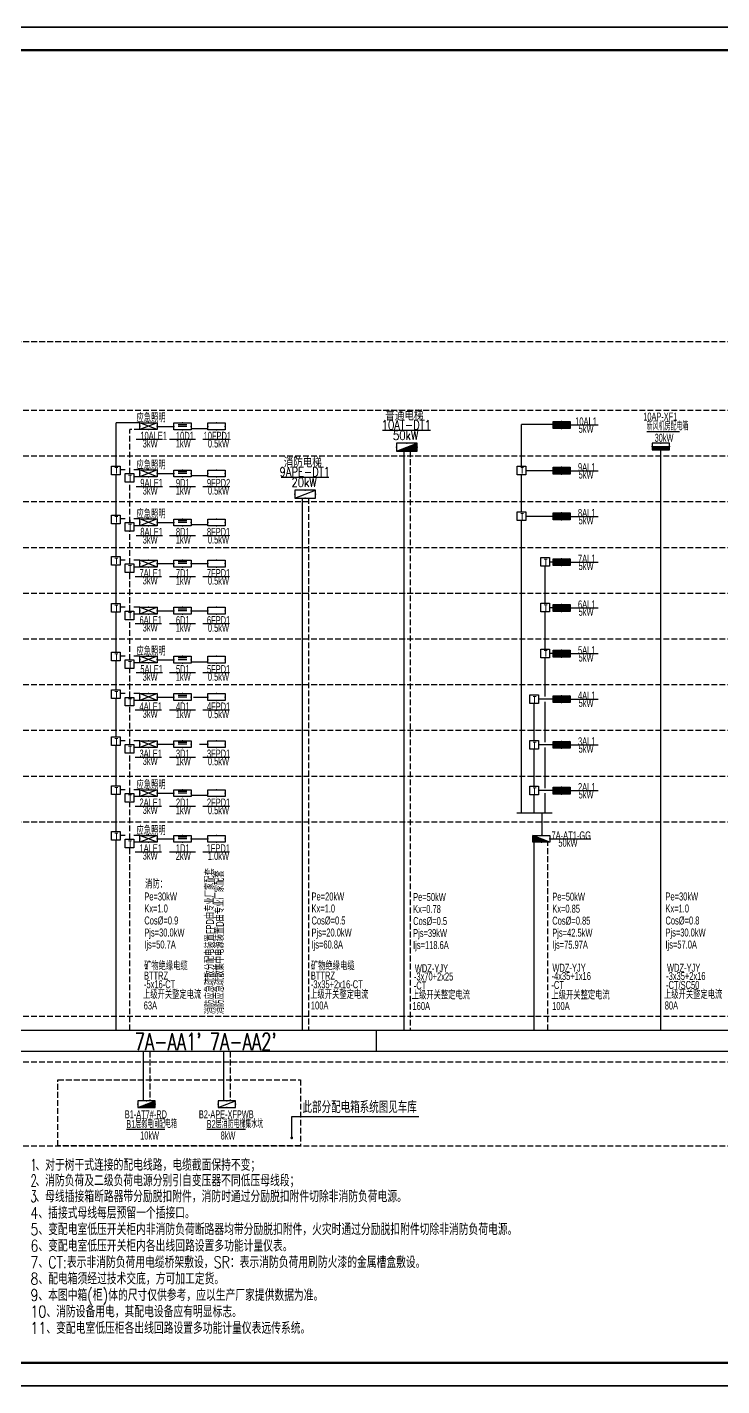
# Model space of a CAD drawing. Extents: x -127004 to 341119, y -13158 to 456864.
# Drawn here: x 171433 to 201813, y 246361 to 305761 of the extents above; entities that cross this region are included whole.
import ezdxf
from ezdxf.enums import TextEntityAlignment as Align

# ---------------------------------------------------------------- set-up
doc = ezdxf.new("R2010")
doc.units = 0
doc.header["$LTSCALE"] = 1000
doc.linetypes.add('DASH', pattern=[0.35, 0.25, -0.1])
doc.layers.get('0').update_dxf_attribs({"linetype": 'CONTINUOUS'})
for name, color, linetype in [('DIM-箱柜', 3, 'CONTINUOUS'), ('EL-SYSTEM', 4, 'CONTINUOUS'), ('ELEC-text', 7, 'CONTINUOUS'), ('EQUIP-箱柜', 3, 'CONTINUOUS'), ('TEL_TEXT', 3, 'CONTINUOUS'), ('TEL_TITLE', 7, 'CONTINUOUS'), ('WIRE-照明', 1, 'CONTINUOUS'), ('内审意见修改', 2, 'CONTINUOUS')]:
    doc.layers.add(name, color=color, linetype=linetype)
doc.layers.add('内审要求修改2.10', color=6, linetype='CONTINUOUS', plot=False)
doc.styles.add('_COMPLEX', font='ros.shx', dxfattribs={"width": 0.6, "bigfont": 'jd.shx'})
doc.styles.add('_HZTXT', font='ROMANS2', dxfattribs={"width": 0.8, "bigfont": 'HZDF2'})
doc.styles.add('_TCH_LABEL', font='COMPLEX', dxfattribs={"bigfont": 'GBCBIG'})
doc.styles.add('_TEL_DIM', font='ROMANS2', dxfattribs={"width": 0.8, "height": 3.5, "bigfont": 'HZDF2'})
doc.styles.add('EL-STANDARD', font='ROMANS2', dxfattribs={"width": 0.7, "bigfont": 'HZDF2'})
doc.styles.add('JD', font='ros.shx', dxfattribs={"width": 0.8, "height": 600, "bigfont": 'hztxt.shx'})

# ---------------------------------------------------------------- blocks, each defined once
blk = doc.blocks.new('SADF AGF AERG AER GER')
at = {"layer": 'DIM-箱柜'}
blk.add_lwpolyline([(-462150, -1228514), (-378050, -1228514), (-378050, -1287914), (-462150, -1287914)], close=True, dxfattribs=at)
blk = doc.blocks.new('A$C6873132B')
at = {"layer": 'DIM-箱柜'}
blk.add_blockref('SADF AGF AERG AER GER', (378050, 1287914), dxfattribs=at)
blk = doc.blocks.new('$equip$00001424')
for p, q in [((-0.75, 0), (0.75, 0.6)), ((-0.75, 0.6), (0.75, 0)), ((0.75, 0.6), (-0.75, 0.6)), ((-0.75, 0.6), (-0.75, 0)), ((-0.75, 0), (0.75, 0)), ((0.75, 0), (0.75, 0.6))]:
    blk.add_line(p, q)
for p in [(-0.75, 0.3), (0, 0.6), (0, 0), (0.75, 0.3)]:
    blk.add_point(p)
at = {"style": '_TCH_LABEL', "flags": 9}
blk.add_attdef('A', (0, 0), '', height=0.00002, dxfattribs=at)
blk = doc.blocks.new('$equip$00001426')
for p, q in [((0.75, 0.6), (-0.75, 0.6)), ((-0.75, 0.6), (-0.75, 0)), ((-0.75, 0), (0.75, 0)), ((-0.38, 0.45), (0.38, 0.45)), ((0.75, 0), (0.75, 0.6))]:
    blk.add_line(p, q)
at = {"linetype": 'DASH'}
blk.add_line((-0.38, 0.3), (0.38, 0.3), dxfattribs=at)
for p in [(-0.75, 0.3), (0, 0.6), (0, 0), (0.75, 0.3)]:
    blk.add_point(p)
at = {"style": '_TCH_LABEL', "flags": 9}
blk.add_attdef('A', (0, 0), '', height=0.00002, dxfattribs=at)
blk = doc.blocks.new('$equip$00001413')
for p, q in [((0.75, 0.6), (-0.75, 0.6)), ((-0.75, 0.6), (-0.75, 0)), ((-0.75, 0), (0.75, 0)), ((0.75, 0), (0.75, 0.6))]:
    blk.add_line(p, q)
for p in [(-0.75, 0.3), (0, 0.6), (0, 0), (0.75, 0.3)]:
    blk.add_point(p)
at = {"style": '_TCH_LABEL', "flags": 9}
blk.add_attdef('A', (0, 0), '', height=0.00002, dxfattribs=at)
blk = doc.blocks.new('A$C2D144AE6')
at = {"layer": 'EQUIP-箱柜'}
blk.add_lwpolyline([(0, 378), (378, 378), (378, 0), (0, 0)], close=True, dxfattribs=at)
at = {"layer": 'EQUIP-箱柜', "style": 'EL-STANDARD', "width": 0.7}
blk.add_text('T', height=262, dxfattribs=at).set_placement((138, 46))
blk = doc.blocks.new('*X4')
at = {"color": 0}
for p, q in [((-250, 33), (-183, 100)), ((-250, 68), (-218, 100)), ((-247, 0), (-147, 100)), ((-212, 0), (-112, 100)), ((-177, 0), (-77, 100)), ((-141, 0), (-41, 100)), ((-106, 0), (-6, 100)), ((-71, 0), (29, 100)), ((-35, 0), (65, 100)), ((0, 0), (100, 100)), ((35, 0), (135, 100)), ((71, 0), (171, 100)), ((106, 0), (206, 100)), ((141, 0), (241, 100)), ((177, 0), (250, 73)), ((212, 0), (250, 38)), ((247, 0), (250, 3))]:
    blk.add_line(p, q, dxfattribs=at)
blk = doc.blocks.new('$equip$00001414')
for p, q in [((0.75, 0.6), (-0.75, 0.6)), ((-0.75, 0.6), (-0.75, 0)), ((-0.75, 0.3), (0.75, 0.3)), ((-0.75, 0), (0.75, 0)), ((0.75, 0), (0.75, 0.6))]:
    blk.add_line(p, q)
at = {"const_width": 0.3}
blk.add_lwpolyline([(-0.75, 0.15), (0.75, 0.15)], dxfattribs=at)
for p in [(-0.75, 0.3), (0, 0.6), (0, 0), (0.75, 0.3)]:
    blk.add_point(p)
at = {"xscale": 0.00300000000061118, "yscale": 0.00300000000061118, "zscale": 0.00300000000061118}
blk.add_blockref('*X4', (0, 0), dxfattribs=at)
at = {"style": '_TCH_LABEL', "flags": 9}
blk.add_attdef('A', (0, 0), '', height=0.00002, dxfattribs=at)
blk = doc.blocks.new('*X33')
at = {"color": 0}
for p, q in [((-247, 0), (-246, 2)), ((-212, 0), (-187, 25)), ((-177, 0), (-128, 49)), ((-141, 0), (-69, 72)), ((-106, 0), (-10, 96)), ((-71, 0), (49, 120)), ((-35, 0), (108, 143)), ((0, 0), (167, 167)), ((35, 0), (226, 190)), ((71, 0), (250, 179)), ((106, 0), (250, 144)), ((141, 0), (250, 109)), ((177, 0), (250, 73)), ((212, 0), (250, 38)), ((247, 0), (250, 3))]:
    blk.add_line(p, q, dxfattribs=at)
blk = doc.blocks.new('$equip$00001425')
for p, q in [((-0.75, 0), (0.75, 0.6)), ((0.75, 0.6), (-0.75, 0.6)), ((-0.75, 0.6), (-0.75, 0)), ((-0.75, 0), (0.75, 0)), ((0.75, 0), (0.75, 0.6))]:
    blk.add_line(p, q)
for p in [(-0.75, 0.3), (0, 0.6), (0, 0), (0.75, 0.3)]:
    blk.add_point(p)
blk.add_solid([(-0.75, 0), (0.75, 0), (0.75, 0.6)])
at = {"xscale": 0.00300000000061118, "yscale": 0.00300000000061118, "zscale": 0.00300000000061118}
blk.add_blockref('*X33', (0, 0), dxfattribs=at)
at = {"style": '_TCH_LABEL', "flags": 9}
blk.add_attdef('A', (0, 0), '', height=0.00002, dxfattribs=at)
blk = doc.blocks.new('*X6')
at = {"color": 0}
for p, q in [((-250, 33), (-83, 200)), ((-250, 68), (-118, 200)), ((-250, 104), (-154, 200)), ((-250, 139), (-189, 200)), ((-250, 174), (-224, 200)), ((-247, 0), (-47, 200)), ((-212, 0), (-12, 200)), ((-177, 0), (23, 200)), ((-141, 0), (59, 200)), ((-106, 0), (94, 200)), ((-71, 0), (129, 200)), ((-35, 0), (165, 200)), ((0, 0), (200, 200)), ((35, 0), (235, 200)), ((71, 0), (250, 179)), ((106, 0), (250, 144)), ((141, 0), (250, 109)), ((177, 0), (250, 73)), ((212, 0), (250, 38)), ((247, 0), (250, 3))]:
    blk.add_line(p, q, dxfattribs=at)
blk = doc.blocks.new('$equip$00001421')
for p, q in [((0.75, 0.6), (-0.75, 0.6)), ((-0.75, 0.6), (-0.75, 0)), ((-0.75, 0), (0.75, 0)), ((0.75, 0), (0.75, 0.6))]:
    blk.add_line(p, q)
at = {"const_width": 0.6}
blk.add_lwpolyline([(-0.75, 0.3), (0.75, 0.3)], dxfattribs=at)
for p in [(-0.75, 0.3), (0, 0.6), (0, 0), (0.75, 0.3)]:
    blk.add_point(p)
at = {"xscale": 0.00300000000061118, "yscale": 0.00300000000061118, "zscale": 0.00300000000061118}
blk.add_blockref('*X6', (0, 0), dxfattribs=at)
at = {"style": '_TCH_LABEL', "flags": 9}
blk.add_attdef('A', (0, 0), '', height=0.00002, dxfattribs=at)
blk = doc.blocks.new('$equip$00001416')
for p, q in [((0.75, 0.6), (-0.75, 0.6)), ((-0.75, 0), (0.75, 0.6)), ((-0.75, 0.6), (-0.75, 0)), ((-0.75, 0), (0.75, 0)), ((0.75, 0), (0.75, 0.6))]:
    blk.add_line(p, q)
for p in [(-0.75, 0.3), (0, 0.6), (0, 0), (0.75, 0.3)]:
    blk.add_point(p)
at = {"style": '_TCH_LABEL', "flags": 9}
blk.add_attdef('A', (0, 0), '', height=0.00002, dxfattribs=at)

msp = doc.modelspace()

# ---------------------------------------------------------------- linework, layer by layer
msp.add_line((186699, 261912), (186699, 260972))
at = {"layer": 'DIM-箱柜'}
for p, q in [((183006, 257201), (183006, 258129)), ((183006, 258129), (188560, 258129))]:
    msp.add_line(p, q, dxfattribs=at)
at = {"layer": 'DIM-箱柜', "const_width": 60}
msp.add_lwpolyline([(183006, 257171, 1), (183006, 257231, 1)], format="xyb", close=True, dxfattribs=at)
at = {"layer": 'EL-SYSTEM'}
msp.add_line((199146, 261912), (199146, 287277), dxfattribs=at)
at = {"layer": 'ELEC-text', "color": 252, "linetype": 'DASH'}
for p, q in [((150964, 292019), (221844, 292019)), ((150958, 289019), (221104, 289019)), ((150958, 287019), (221104, 287019)), ((150958, 285019), (221104, 285019)), ((150961, 283019), (221104, 283019)), ((150958, 281019), (221104, 281019)), ((150958, 279019), (221104, 279019)), ((150958, 277019), (221104, 277019)), ((150959, 277019), (221104, 277019)), ((150961, 275019), (221104, 275019)), ((150961, 273019), (221104, 273019)), ((150964, 271019), (221104, 271019)), ((150961, 262519), (221104, 262519)), ((150961, 260519), (221844, 260519)), ((150961, 256857), (221844, 256857))]:
    msp.add_line(p, q, dxfattribs=at)
at = {"layer": 'ELEC-text'}
for p, q in [((186979, 288147), (189077, 288147)), ((182535, 286094), (184633, 286094))]:
    msp.add_line(p, q, dxfattribs=at)
msp.add_lwpolyline([(152830, 261912), (220780, 261912), (220780, 260972), (152830, 260972)], close=True, dxfattribs=at)
at = {"layer": 'ELEC-text', "color": 252, "linetype": 'DASH'}
msp.add_lwpolyline([(172780, 259736), (183392, 259736), (183392, 256857), (172780, 256857)], close=True, dxfattribs=at)
at = {"layer": 'TEL_TEXT', "ltscale": 2}
for p, q in [((195181, 288371), (196401, 288371)), ((176207, 287743), (177355, 287743)), ((177654, 287743), (178801, 287743)), ((179120, 287743), (180268, 287743)), ((195181, 286371), (196401, 286371)), ((176207, 285684), (177355, 285684)), ((177654, 285684), (178801, 285684)), ((179120, 285684), (180268, 285684)), ((195181, 284371), (196401, 284371)), ((176207, 283543), (177355, 283543)), ((177654, 283543), (178801, 283543)), ((179120, 283543), (180268, 283543)), ((195181, 282371), (196401, 282371)), ((176162, 281743), (177310, 281743)), ((177654, 281743), (178801, 281743)), ((179120, 281743), (180268, 281743)), ((195181, 280371), (196401, 280371)), ((176162, 279684), (177310, 279684)), ((177654, 279684), (178801, 279684)), ((179120, 279684), (180268, 279684)), ((195181, 278371), (196401, 278371)), ((176207, 277543), (177355, 277543)), ((177654, 277543), (178801, 277543)), ((179120, 277543), (180268, 277543)), ((195181, 276384), (196401, 276384)), ((176162, 275910), (177310, 275910)), ((177654, 275910), (178801, 275910)), ((179120, 275910), (180268, 275910)), ((176162, 273851), (177310, 273851)), ((177654, 273851), (178801, 273851)), ((179120, 273851), (180268, 273851)), ((195181, 274384), (196401, 274384)), ((195181, 272384), (196401, 272384)), ((176162, 271710), (177310, 271710)), ((177654, 271710), (178801, 271710)), ((179120, 271710), (180268, 271710)), ((194296, 270274), (196090, 270274)), ((176162, 269710), (177310, 269710)), ((177654, 269710), (178801, 269710)), ((179120, 269710), (180268, 269710))]:
    msp.add_line(p, q, dxfattribs=at)
at = {"layer": 'TEL_TEXT', "color": 7}
msp.add_line((198527, 288085), (199955, 288085), dxfattribs=at)
at = {"layer": 'TEL_TITLE'}
msp.add_lwpolyline([(148461, 246361), (232561, 246361), (232561, 305761), (148461, 305761)], close=True, dxfattribs=at)
at = {"layer": 'TEL_TITLE', "const_width": 100}
msp.add_lwpolyline([(150961, 247361), (231561, 247361), (231561, 304761), (150961, 304761)], close=True, dxfattribs=at)
at = {"layer": 'WIRE-照明', "linetype": 'Continuous'}
for p, q in [((175323, 286573), (175323, 288466)), ((176366, 288466), (175323, 288466)), ((177116, 288306), (177851, 288306)), ((178601, 288212), (179336, 288212)), ((187900, 287218), (187900, 261889)), ((175723, 286407), (175501, 286407)), ((176366, 286407), (176101, 286407)), ((175323, 284432), (175323, 286195)), ((177116, 286247), (177851, 286247)), ((178601, 286153), (179336, 286153)), ((183457, 285165), (183457, 261912)), ((175323, 282623), (175323, 284054)), ((175723, 284266), (175501, 284266)), ((176366, 284266), (176101, 284266)), ((177116, 284107), (177851, 284107)), ((178601, 284013), (179336, 284013)), ((175323, 280564), (175323, 282245)), ((175723, 282456), (175501, 282456)), ((176366, 282456), (176101, 282456)), ((177116, 282306), (177851, 282306)), ((178601, 282306), (179336, 282306)), ((175723, 280397), (175501, 280397)), ((176366, 280397), (176101, 280397)), ((175323, 278432), (175323, 280186)), ((177116, 280247), (177851, 280247)), ((178601, 280247), (179336, 280247)), ((175323, 276790), (175323, 278054)), ((175723, 278266), (175501, 278266)), ((176366, 278266), (176101, 278266)), ((177116, 278107), (177851, 278107)), ((178601, 278013), (179336, 278013)), ((175323, 274731), (175323, 276412)), ((175723, 276623), (175501, 276623)), ((176366, 276623), (176101, 276623)), ((177116, 276473), (177851, 276473)), ((178708, 276473), (179336, 276473)), ((175723, 274565), (175501, 274565)), ((176366, 274565), (176101, 274565)), ((175323, 272590), (175323, 274353)), ((177116, 274415), (177851, 274415)), ((178968, 274415), (179336, 274415)), ((175323, 270590), (175323, 272212)), ((175723, 272424), (175501, 272424)), ((176366, 272424), (176101, 272424)), ((177116, 272274), (177851, 272274)), ((178601, 272180), (179336, 272180)), ((175723, 270424), (175501, 270424)), ((176366, 270424), (176101, 270424)), ((177116, 270274), (177851, 270274)), ((178601, 270274), (179336, 270274)), ((175323, 261912), (175323, 270212)), ((193603, 261912), (193603, 270195)), ((176506, 260972), (176506, 258824)), ((180023, 260972), (180023, 258824))]:
    msp.add_line(p, q, dxfattribs=at)
at = {"layer": 'WIRE-照明', "color": 6, "linetype": 'DASH'}
for p, q in [((175929, 286245), (175929, 288166)), ((176366, 288166), (175929, 288166)), ((188185, 287218), (188185, 261889)), ((175929, 284104), (175929, 285867)), ((176366, 286107), (176101, 286107)), ((183741, 285165), (183741, 261912)), ((175929, 284229), (175929, 284126)), ((176366, 283966), (176101, 283966)), ((175929, 282294), (175929, 283726)), ((176366, 282156), (176101, 282156)), ((175929, 280235), (175929, 281916)), ((175929, 278104), (175929, 279857)), ((176366, 280097), (176101, 280097)), ((175929, 276461), (175929, 277726)), ((176366, 277966), (176101, 277966)), ((176366, 276323), (176101, 276323)), ((175929, 274402), (175929, 276083)), ((175929, 272262), (175929, 274024)), ((176366, 274265), (176101, 274265)), ((176366, 272124), (176101, 272124)), ((175929, 270262), (175929, 271884)), ((175929, 261912), (175929, 269884)), ((176366, 270124), (176101, 270124)), ((194203, 261912), (194203, 270124)), ((176800, 260972), (176800, 258824)), ((180316, 260972), (180316, 258824))]:
    msp.add_line(p, q, dxfattribs=at)
at = {"layer": 'WIRE-照明', "color": 1}
for p, q in [((193058, 286573), (193058, 288384)), ((194431, 288384), (193058, 288384)), ((194444, 286371), (193247, 286371)), ((193247, 284384), (194452, 284384)), ((194431, 282371), (194280, 282371)), ((194431, 280371), (194280, 280371)), ((194431, 278371), (194280, 278371)), ((192851, 271407), (194391, 271407)), ((193942, 271407), (193942, 270424))]:
    msp.add_line(p, q, dxfattribs=at)
for points in [[(193058, 284573), (193058, 286195)], [(193058, 271407), (193058, 284195)], [(194092, 280573), (194092, 282195)], [(194092, 278573), (194092, 280195)], [(194092, 276497), (194092, 278195)], [(194431, 276384), (193793, 276384)], [(194092, 274497), (194092, 276272)], [(193604, 274573), (193604, 276195)], [(193604, 272573), (193604, 274195)], [(194431, 274384), (193793, 274384)], [(194092, 272497), (194092, 274272)], [(193604, 271407), (193604, 272195)], [(194431, 272384), (193793, 272384)], [(194092, 271407), (194092, 272272)]]:
    msp.add_lwpolyline(points, dxfattribs=at)
at = {"layer": '内审意见修改', "color": 2}
for p, q in [((175776, 257581), (177458, 257581)), ((179292, 257581), (180975, 257581))]:
    msp.add_line(p, q, dxfattribs=at)

# ---------------------------------------------------------------- block references
at = {"layer": 'DIM-箱柜'}
msp.add_blockref('SADF AGF AERG AER GER', (610611, 1534275), dxfattribs=at)
at = {"layer": 'EQUIP-箱柜'}
for name, p, xscale, yscale, zscale in [('$equip$00001424', (176741, 288166), -500, 500, 500), ('$equip$00001426', (178226, 288156), -500, 500, 500), ('$equip$00001413', (179711, 288156), -500, 500, 500), ('$equip$00001421', (194806, 288221), -500, 500, 500), ('$equip$00001425', (188038, 287218), 600, 600, 600), ('$equip$00001414', (199146, 287277), 500, 500, 500), ('$equip$00001424', (176741, 286107), -500, 500, 500), ('$equip$00001426', (178226, 286097), -500, 500, 500), ('$equip$00001413', (179711, 286097), -500, 500, 500), ('$equip$00001421', (194806, 286221), -500, 500, 500), ('$equip$00001416', (183595, 285165), 600, 600, 600), ('$equip$00001424', (176741, 283966), -500, 500, 500), ('$equip$00001426', (178226, 283957), -500, 500, 500), ('$equip$00001413', (179711, 283957), -500, 500, 500), ('$equip$00001421', (194806, 284221), -500, 500, 500), ('$equip$00001424', (176741, 282156), -500, 500, 500), ('$equip$00001426', (178226, 282156), -500, 500, 500), ('$equip$00001413', (179711, 282156), -500, 500, 500), ('$equip$00001421', (194806, 282221), -500, 500, 500), ('$equip$00001424', (176741, 280097), -500, 500, 500), ('$equip$00001426', (178226, 280097), -500, 500, 500), ('$equip$00001413', (179711, 280097), -500, 500, 500), ('$equip$00001421', (194806, 280221), -500, 500, 500), ('$equip$00001424', (176741, 277966), -500, 500, 500), ('$equip$00001426', (178226, 277957), -500, 500, 500), ('$equip$00001413', (179711, 277957), -500, 500, 500), ('$equip$00001421', (194806, 278221), -500, 500, 500), ('$equip$00001424', (176741, 276323), -500, 500, 500), ('$equip$00001426', (178226, 276323), -500, 500, 500), ('$equip$00001413', (179711, 276323), -500, 500, 500), ('$equip$00001421', (194806, 276234), -500, 500, 500), ('$equip$00001424', (176741, 274265), -500, 500, 500), ('$equip$00001426', (178226, 274265), -500, 500, 500), ('$equip$00001413', (179711, 274265), -500, 500, 500), ('$equip$00001421', (194806, 274234), -500, 500, 500), ('$equip$00001424', (176741, 272124), -500, 500, 500), ('$equip$00001426', (178226, 272124), -500, 500, 500), ('$equip$00001413', (179711, 272124), -500, 500, 500), ('$equip$00001421', (194806, 272234), -500, 500, 500), ('$equip$00001424', (176741, 270124), -500, 500, 500), ('$equip$00001426', (178226, 270124), -500, 500, 500), ('$equip$00001413', (179711, 270124), -500, 500, 500), ('$equip$00001425', (193921, 270124), -500, 500, 500), ('$equip$00001425', (176649, 258524), 500, 500, 500), ('$equip$00001416', (180165, 258524), 500, 500, 500)]:
    msp.add_blockref(name, p, dxfattribs=dict(at, xscale=xscale, yscale=yscale, zscale=zscale))
for p in [(175123, 286195), (192869, 286195), (175723, 285867), (192869, 284195), (175123, 284054), (175723, 283726), (175123, 282245), (175723, 281916), (193903, 282195), (175123, 280186), (193903, 280195), (175723, 279857), (175123, 278054), (175723, 277726), (193903, 278195), (175123, 276412), (175723, 276083), (193416, 276195), (175123, 274353), (193416, 274195), (175723, 274024), (175123, 272212), (175723, 271884), (193416, 272195), (175123, 270212), (175723, 269884)]:
    msp.add_blockref('A$C2D144AE6', p, dxfattribs=at)
at = {"layer": '内审要求修改2.10'}
msp.add_blockref('A$C6873132B', (232561, 246361), dxfattribs=at)

# ---------------------------------------------------------------- texts
at = {"ltscale": 100, "style": 'EL-STANDARD', "width": 0.7}
msp.add_text("7A-AA1' 7A-AA2' ", height=750, dxfattribs=at).set_placement((176134, 261031))
at = {"layer": 'DIM-箱柜', "color": 7, "style": '_TEL_DIM', "width": 0.8}
msp.add_text('此部分配电箱系统图见车库', height=520.87, dxfattribs=at).set_placement((183475, 258286))
at = {"layer": 'ELEC-text', "style": '_HZTXT', "width": 0.8}
for s, p in [('普通电梯', (187929, 288763)), ('10AT-DT1', (188017, 288374)), ('50kW', (187990, 287916)), ('消防电梯', (183485, 286710)), ('9APE-DT1', (183573, 286321)), ('20kW', (183547, 285863))]:
    msp.add_text(s, height=400, dxfattribs=at).set_placement(p, align=Align.MIDDLE_CENTER)
at = {"layer": 'TEL_TEXT', "ltscale": 2, "style": '_COMPLEX', "width": 0.7}
for s, p in [('应急照明', (176215, 288492)), ('5kW', (195549, 288027)), ('10ALE1', (176383, 287720)), ('3kW', (176486, 287385)), ('1kW', (177933, 287385)), ('10D1', (177940, 287720)), ('10FPD1', (179150, 287720)), ('0.5kW', (179336, 287385)), ('应急照明', (176215, 286433)), ('5kW', (195549, 286027)), ('9ALE1', (176383, 285661)), ('9D1', (177940, 285661)), ('9FPD2', (179296, 285661)), ('3kW', (176486, 285326)), ('1kW', (177933, 285326)), ('0.5kW', (179336, 285326)), ('应急照明', (176215, 284292)), ('5kW', (195549, 284027)), ('8ALE1', (176383, 283521)), ('3kW', (176486, 283185)), ('8D1', (177940, 283521)), ('1kW', (177933, 283185)), ('8FPD1', (179296, 283521)), ('0.5kW', (179336, 283185)), ('5kW', (195549, 282027)), ('7ALE1', (176346, 281720)), ('3kW', (176486, 281399)), ('7D1', (177940, 281720)), ('1kW', (177933, 281385)), ('7FPD1', (179296, 281720)), ('0.5kW', (179336, 281385)), ('5kW', (195549, 280027)), ('6ALE1', (176346, 279661)), ('6D1', (177940, 279661)), ('6FPD1', (179296, 279661)), ('3kW', (176486, 279340)), ('1kW', (177933, 279326)), ('0.5kW', (179336, 279326)), ('应急照明', (176215, 278292)), ('5kW', (195549, 278027)), ('5ALE1', (176383, 277521)), ('3kW', (176486, 277185)), ('5D1', (177940, 277521)), ('1kW', (177933, 277185)), ('5FPD1', (179296, 277521)), ('0.5kW', (179336, 277185)), ('4ALE1', (176346, 275887)), ('4D1', (177940, 275887)), ('4FPD1', (179296, 275887)), ('5kW', (195549, 276040)), ('3kW', (176486, 275566)), ('1kW', (177933, 275552)), ('0.5kW', (179336, 275552)), ('3ALE1', (176346, 273828)), ('3kW', (176486, 273507)), ('3D1', (177940, 273828)), ('1kW', (177933, 273493)), ('3FPD1', (179296, 273828)), ('0.5kW', (179336, 273493)), ('5kW', (195549, 274040)), ('应急照明', (176215, 272450)), ('5kW', (195549, 272040)), ('2ALE1', (176346, 271688)), ('3kW', (176486, 271366)), ('2D1', (177940, 271688)), ('1kW', (177933, 271352)), ('2FPD1', (179296, 271688)), ('0.5kW', (179336, 271352)), ('应急照明', (176215, 270450)), ('50kW', (194664, 269930)), ('1ALE1', (176346, 269688)), ('3kW', (176486, 269366)), ('2kW', (177933, 269352)), ('1D1', (177940, 269688)), ('1FPD1', (179283, 269688)), ('1.0kW', (179336, 269352)), ('Pe=20kW', (183869, 267580)), ('Pe=50kW', (188313, 267557)), ('Pe=50kW', (194398, 267572, 0)), ('Pe=30kW', (199348, 267580)), ('Kx=1.0', (176557, 267055)), ('Kx=1.0', (183869, 267055)), ('Kx=0.78', (188313, 267032)), ('Kx=0.85', (194398, 267047, 0)), ('Kx=1.0', (199348, 267055)), ('Cos%%C=0.9', (176557, 266530)), ('Cos%%C=0.5', (183869, 266530)), ('Cos%%C=0.5', (188313, 266507)), ('Cos%%C=0.85', (194398, 266522, 0)), ('Cos%%C=0.8', (199348, 266530)), ('Pjs=30.0kW', (176557, 266005)), ('Pjs=20.0kW', (183869, 266005)), ('Pjs=39kW', (188313, 265982)), ('Pjs=42.5kW', (194398, 265997, 0)), ('Pjs=30.0kW', (199348, 266005)), ('Ijs=50.7A', (176557, 265480)), ('Ijs=60.8A', (183869, 265480)), ('Ijs=118.6A', (188313, 265457)), ('Ijs=75.97A', (194398, 265472, 0)), ('Ijs=57.0A', (199348, 265480)), ('-3x70+2x25', (188347, 264081)), ('WDZ-YJY', (188385, 264442)), ('-4x35+1x16', (194366, 264104)), ('WDZ-YJY', (194404, 264464)), ('-3x35+2x16', (199378, 264104)), ('WDZ-YJY', (199416, 264464)), ('-CT', (188343, 263689)), ('-CT', (194361, 263711)), ('-CT/SC50', (199373, 263711)), ('上级开关整定电流', (183810, 263281)), ('100A', (183842, 262815)), ('上级开关整定电流', (188254, 263258)), ('160A', (188286, 262792)), ('上级开关整定电流', (194361, 263257)), ('100A', (194393, 262791)), ('上级开关整定电流', (199284, 263281)), ('80A', (199316, 262815))]:
    msp.add_text(s, height=350, dxfattribs=at).set_placement(p)
at = {"layer": 'TEL_TEXT'}
for s, height, style, width, p in [('10AL1', 350, '_COMPLEX', 0.7, (195400, 288348)), ('9AL1', 350, '_COMPLEX', 0.7, (195522, 286348)), ('8AL1', 350, '_COMPLEX', 0.7, (195522, 284348)), ('7AL1', 350, '_COMPLEX', 0.7, (195522, 282348)), ('6AL1', 350, '_COMPLEX', 0.7, (195522, 280348)), ('5AL1', 350, '_COMPLEX', 0.7, (195522, 278348)), ('4AL1', 350, '_COMPLEX', 0.7, (195522, 276362)), ('3AL1', 350, '_COMPLEX', 0.7, (195522, 274362)), ('2AL1', 350, '_COMPLEX', 0.7, (195522, 272362)), ('7A-AT1-GG', 350, '_COMPLEX', 0.7, (194363, 270251)), ('1', 513, '_TEL_DIM', 0.64, (171575, 255764)), ('、对于树干式连接的配电线路，电缆截面保持不变；', 508.96, '_TEL_DIM', 0.8, (171794, 255764)), ('2', 513, '_TEL_DIM', 0.64, (171575, 255082)), ('3', 513, '_TEL_DIM', 0.64, (171575, 254388)), ('、母线插接箱断路器带分励脱扣附件，消防时通过分励脱扣附件切除非消防负荷电源。', 508.96, '_TEL_DIM', 0.8, (171794, 254388)), ('4、插接式母线每层预留一个插接口。', 508.96, '_TEL_DIM', 0.8, (171575, 253669)), ('5、变配电室低压开关柜内非消防负荷断路器均带分励脱扣附件，火灾时通过分励脱扣附件切除非消防负荷电源。', 508.96, '_TEL_DIM', 0.8, (171575, 252949)), ('6、变配电室低压开关柜内各出线回路设置多功能计量仪表。', 508.96, '_TEL_DIM', 0.8, (171575, 252230)), ('7、CT:表示非消防负荷用电缆桥架敷设，SR：表示消防负荷用刷防火漆的金属槽盒敷设。', 508.96, '_TEL_DIM', 0.8, (171575, 251510)), ('8、配电箱须经过技术交底，方可加工定货。', 508.96, '_TEL_DIM', 0.8, (171575, 250791)), ('9、本图中箱(柜)体的尺寸仅供参考，应以生产厂家提供数据为准。', 508.96, '_TEL_DIM', 0.8, (171575, 250072)), ('10、消防设备用电，其配电设备应有明显标志。', 508.96, '_TEL_DIM', 0.8, (171575, 249352))]:
    msp.add_text(s, height=height, dxfattribs=dict(at, style=style, width=width)).set_placement(p)
at = {"layer": 'TEL_TEXT', "color": 7, "style": 'JD', "width": 0.55}
msp.add_text('10AP-XF1', height=350, dxfattribs=at).set_placement((199121, 288735), align=Align.MIDDLE_CENTER)
for s, p in [('新风机房配电箱', (198531, 288135)), ('30kW', (198874, 287634))]:
    msp.add_text(s, height=350, dxfattribs=at).set_placement(p)
at = {"layer": 'TEL_TEXT', "color": 230, "ltscale": 2, "style": '_COMPLEX', "width": 0.7}
for s, p in [('消防：', (176589, 268108)), ('矿物绝缘电缆', (183840, 264534)), ('BTTRZ', (183840, 264121)), ('-3x35+2x16-CT', (183840, 263742))]:
    msp.add_text(s, height=350, dxfattribs=at).set_placement(p)
at = {"layer": 'TEL_TEXT', "ltscale": 2, "style": '_COMPLEX', "width": 0.7}
for s, p in [('消防应急疏散分配电装置FPD由专业厂家配套', (179603, 262607, 0)), ('消防应急疏散集中电源装置D由专业厂家配套', (180036, 262607, 0))]:
    msp.add_text(s, height=350, rotation=90, dxfattribs=at).set_placement(p)
at = {"layer": 'TEL_TEXT', "color": 6, "style": '_TEL_DIM', "width": 0.8}
msp.add_text('、消防负荷及二级负荷电源分别引自变压器不同低压母线段；', height=508.96, dxfattribs=at).set_placement((171794, 255082))
at = {"layer": '内审意见修改', "ltscale": 2, "style": '_COMPLEX', "width": 0.7}
for s, p in [('Pe=30kW', (176557, 267580)), ('上级开关整定电流', (176498, 263281)), ('63A', (176530, 262815))]:
    msp.add_text(s, height=350, dxfattribs=at).set_placement(p)
at = {"layer": '内审意见修改', "color": 230, "ltscale": 2, "style": '_COMPLEX', "width": 0.7}
for s, p in [('矿物绝缘电缆', (176542, 264534)), ('BTTRZ', (176542, 264121)), ('-5x16-CT', (176542, 263742))]:
    msp.add_text(s, height=350, dxfattribs=at).set_placement(p)
at = {"layer": '内审意见修改', "color": 2, "style": 'JD', "width": 0.55}
for s, p in [('B1-AT7#-RD', (176625, 258231)), ('B2-APE-XFPWB', (180141, 258231))]:
    msp.add_text(s, height=350, dxfattribs=at).set_placement(p, align=Align.MIDDLE_CENTER)
for s, p in [('B1层弱电间配电箱', (175767, 257631)), ('B2层消防电梯集水坑', (179283, 257631)), ('10kW', (176377, 257130)), ('8kW', (179894, 257130))]:
    msp.add_text(s, height=350, dxfattribs=at).set_placement(p)
at = {"layer": '内审意见修改', "style": '_TEL_DIM', "width": 0.8}
msp.add_text('11、变配电室低压柜各出线回路设置多功能计量仪表远传系统。', height=508.96, dxfattribs=at).set_placement((171575, 248633))

doc.saveas('drawing.dxf')
